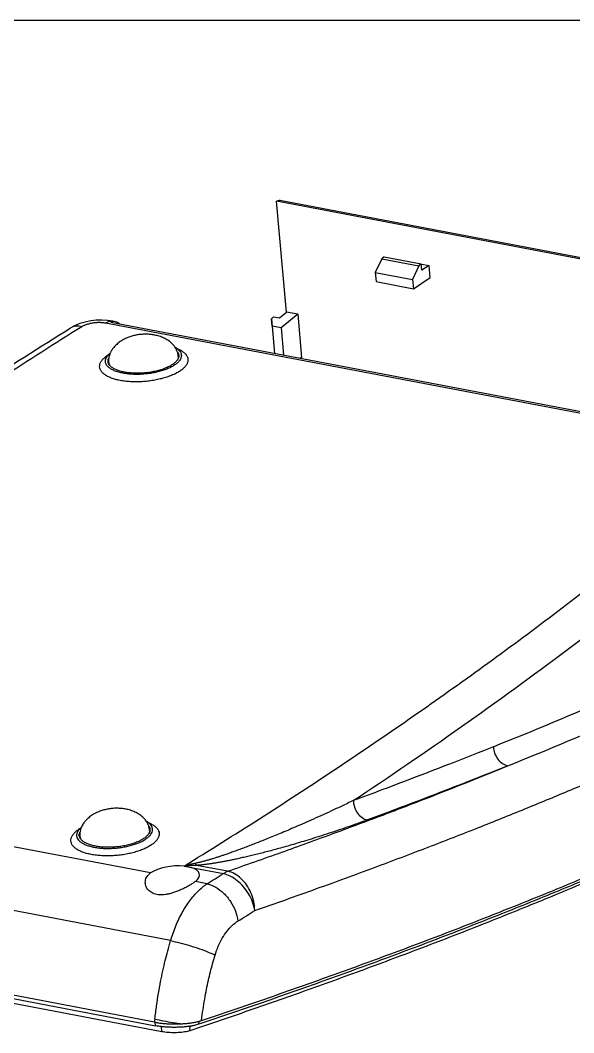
# Model space of a CAD drawing. Header units: millimetres. Extents: x -2947 to 97, y -3022 to 322.
# Drawn here: x -1306.6 to -1244.1, y -1803.6 to -1689.4 of the extents above; entities that cross this region are included whole.
import ezdxf

# ---------------------------------------------------------------- set-up
doc = ezdxf.new("R2010")
doc.units = ezdxf.units.MM
doc.layers.get('0').update_dxf_attribs({"linetype": 'CONTINUOUS'})
doc.layers.get('Defpoints').update_dxf_attribs({"linetype": 'CONTINUOUS'})

msp = doc.modelspace()

# ---------------------------------------------------------------- linework, layer by layer
at = {"color": 7}
for p, q in [((-1276.51800547737, -1722.293613745778), (-1277.63842715417, -1709.802608587178)), ((-1206.12425044997, -1723.403624652878), (-1277.63842715417, -1709.802608587178)), ((-1205.59448125327, -1723.333039127278), (-1277.10030680267, -1709.733611336678)), ((-1265.52651407797, -1716.057419936278), (-1265.79155554487, -1716.276172614478)), ((-1265.52651407797, -1716.057419936278), (-1261.31979780117, -1716.857479704778)), ((-1265.79155554487, -1716.276172614478), (-1266.50764227237, -1717.813581029978)), ((-1265.79155554487, -1716.276172614478), (-1261.58483926817, -1717.076232382978)), ((-1261.58483926817, -1717.076232382978), (-1262.30092599557, -1718.613640798478)), ((-1261.31979780117, -1716.857479704778), (-1261.58483926817, -1717.076232382978)), ((-1261.25472611007, -1717.582930530278), (-1261.31979780117, -1716.857479704778)), ((-1261.31775780097, -1716.880222618478), (-1260.44894680347, -1717.045458560278)), ((-1260.44894680347, -1717.045458560278), (-1261.25472611007, -1717.582930530278)), ((-1260.32686301227, -1718.406507972478), (-1260.44894680347, -1717.045458560278)), ((-1266.50764227237, -1717.813581029978), (-1266.41373100437, -1718.860549467178)), ((-1266.50764227237, -1717.813581029978), (-1262.30092599557, -1718.613640798478)), ((-1262.20701472767, -1719.660609235678), (-1260.32686301227, -1718.406507972478)), ((-1266.41373100437, -1718.860549467178), (-1262.20701472767, -1719.660609235678)), ((-1262.30092599557, -1718.613640798478), (-1262.20701472767, -1719.660609235678)), ((-1278.23580743857, -1723.043551088778), (-1277.99281243747, -1722.820605474978)), ((-1277.99281243747, -1722.820605474978), (-1277.31973783317, -1722.948615037978)), ((-1277.31973783317, -1722.948615037978), (-1276.51800547737, -1722.293613745778)), ((-1275.25597329477, -1722.533634966578), (-1277.12668212487, -1724.061971314878)), ((-1275.25597329477, -1722.533634966578), (-1276.51800547737, -1722.293613745778)), ((-1275.25597329477, -1722.533634966578), (-1274.81943542507, -1727.400371209378)), ((-1300.94261104527, -1724.115024104578), (-1300.94296905177, -1724.115247045178)), ((-1300.42843572937, -1723.835686258478), (-1300.94295170257, -1724.115274897078)), ((-1299.83735732657, -1723.595817135978), (-1300.42843572937, -1723.835686258478)), ((-1299.23375303297, -1723.418996931478), (-1299.83735732657, -1723.595817135978)), ((-1298.61812757317, -1723.296373318178), (-1299.23375303297, -1723.418996931478)), ((-1297.99184060667, -1723.224405527878), (-1298.61812757317, -1723.296373318178)), ((-1297.35693838347, -1723.203294014178), (-1297.99184060667, -1723.224405527878)), ((-1296.71538366107, -1723.236747248678), (-1297.35693838347, -1723.203294014178)), ((-1224.76554900517, -1737.272935500078), (-1296.94250377347, -1723.545868132178)), ((-1296.13775581127, -1723.319195489978), (-1296.71538366107, -1723.236747248678)), ((-1224.82635213687, -1737.052969206678), (-1296.34052884117, -1723.451953140878)), ((-1295.81898767097, -1723.379802757479), (-1296.13797315787, -1723.319136090578)), ((-1278.14725950507, -1723.867871487678), (-1278.23580743857, -1723.043551088778)), ((-1278.23580743857, -1723.043551088778), (-1277.88432298867, -1726.962070489378)), ((-1278.14725950507, -1723.867871487678), (-1277.86946165177, -1726.964896911978)), ((-1277.12668212487, -1724.061971314878), (-1278.14725950507, -1723.867871487678)), ((-1277.12668212487, -1724.061971314878), (-1276.84888427157, -1727.158996739178)), ((-1288.74238291147, -1727.235484677478), (-1288.72181213047, -1727.424106631878)), ((-1274.81943542507, -1727.400371209378), (-1274.99592544107, -1727.511404107678)), ((-1296.59316047057, -1727.939685920278), (-1296.58012156037, -1728.124885139678)), ((-1291.85598533447, -1785.546945907378), (-1362.53173596797, -1772.105386986878)), ((-1289.59688233657, -1793.176987701578), (-1372.53416110717, -1777.403450804678)), ((-1291.99176193197, -1780.694213648778), (-1291.97119115097, -1780.882835603278)), ((-1299.84253949107, -1781.398414891678), (-1299.82950058087, -1781.583614111078)), ((-1288.08258190217, -1784.769421262478), (-1288.06979094307, -1784.770810569778)), ((-1287.26968869157, -1784.931399456078), (-1283.65462534757, -1785.618934947378)), ((-1283.17244321187, -1785.351514084778), (-1286.67077024917, -1784.686176105678)), ((-1291.43744652517, -1802.368440052878), (-1374.31236983237, -1786.606765718778)), ((-1285.48011949117, -1786.759548188078), (-1286.81084298697, -1786.506462821179)), ((-1374.12106583127, -1787.024398182378), (-1291.31220387957, -1802.773508551078)), ((-1290.59222197007, -1803.445372206978), (-1373.46127662437, -1787.684813934978)), ((-1291.31220391337, -1802.773508544578), (-1291.32640977527, -1802.387079070178)), ((-1290.59222197007, -1803.445372206978), (-1290.61311843137, -1802.876944287478)), ((-1287.44151007677, -1803.336270160478), (-1287.39775832927, -1802.825915271978)), ((-1286.41511081497, -1802.599026474278), (-1286.38711173387, -1802.266670857278))]:
    msp.add_line(p, q, dxfattribs=at)
for centre, radius, start, end in [((-1294.57321598517, -1730.355321779978), 3.83725102, 122.4130767222973, 126.0732643729017), ((-1290.71900452037, -1727.425774981478), 1.9858418977, 5.12585691359584, 5.498489992105215), ((-1294.61410973387, -1727.775158820278), 1.9859596381, 184.7527572953971, 185.125383278201), ((-1450.04207628387, -1280.102189373278), 529.1834382675, 291.8390441011991, 293.4350016259016), ((-1447.36433142317, -1288.682620404778), 522.8324485561, 291.9950505740033, 293.6102684407999), ((-1297.82259500567, -1783.814050751278), 3.8372510201, 122.4130767224022, 126.0732643729007), ((-1293.96838355337, -1780.884503953978), 1.9858419102, 5.125856914197332, 5.498489990400354), ((-1297.86348877807, -1781.233887793678), 1.9859596144, 184.7527572931949, 185.1253832803999), ((-1288.26783572617, -1786.476833908978), 1.7174332374, 83.8076463393992, 84.04228609690053), ((-1601.53403827757, -1278.900029403878), 598.1733614931, 301.8950565999017, 302.1012368113971), ((-1599.83624344287, -1280.246374119478), 601.5411144820999, 301.8952098948, 302.1073643306964), ((-1240.92964138007, -1811.570101886478), 51.339142394, 169.2744692078947, 169.6749229861957)]:
    msp.add_arc(centre, radius, start, end, dxfattribs=at)
for centre, major_axis, ratio, start_param, end_param in [((-1277.66719686417, -1712.679570910678), (0.5692617308999999, 2.945504872399999), 0.5201961893, 0.001536458, 0.3381167014000001), ((-1296.36053596507, -1726.330581988178), (0.5350058779, 2.951994407600001), 0.5045504219, 5.9474316304, 6.6153918019), ((-1289.39126252287, -1786.068923802478), (3.0403694586, 0.3608611679), 0.4215807445, 1.0789650985, 2.4643606292), ((-1289.39126252287, -1786.068923802478), (3.0403694586, 0.3608611679), 0.4215807445, 5.6739496375, 7.0328791407)]:
    msp.add_ellipse(centre, major_axis=major_axis, ratio=ratio, start_param=start_param, end_param=end_param, dxfattribs=at)
for points, start_tangent, end_tangent in [([(-1299.60115708027, -1723.941400341778), (-1317.60804720057, -1735.622376588378), (-1333.57775310697, -1746.872924273678), (-1348.54096010587, -1758.338369709178), (-1363.04909583407, -1770.512403766778)], (-0.8489389444530727, -0.5284909352022065), (-0.75034111252771, -0.661050841350859)), ([(-1360.95509120547, -1767.649520014278), (-1356.74235268977, -1764.085650250478), (-1348.32899298027, -1757.249878536778), (-1339.55347527847, -1750.478506106978), (-1330.42130675307, -1743.775475239878), (-1320.93816729187, -1737.144668803778), (-1311.10991087047, -1730.589916049478), (-1300.94261104527, -1724.115024104578)], (0.7589582163184188, 0.6511393290861521), (0.8489389444515735, 0.5284909352046149)), ([(-1299.60115708027, -1723.941400341778), (-1300.30208430327, -1723.893605277178), (-1300.91653075617, -1724.099157278278), (-1300.94259773197, -1724.115045433678)], (-0.9719585163208545, 0.2351523815557975), (-0.848309130099883, -0.529501293472622)), ([(-1296.94250377347, -1723.545868132178), (-1297.32054960877, -1723.495931939178), (-1297.73144188987, -1723.483107881378), (-1298.15512640637, -1723.508306896878), (-1298.57224643777, -1723.570397621378), (-1298.96386109777, -1723.666525588478), (-1299.31241604127, -1723.792315632878), (-1299.60115708027, -1723.941400341778)], (-0.9824118656170905, 0.1867268761982263), (-0.8489882880273856, -0.5284116641334943)), ([(-1296.94250377347, -1723.545868132178), (-1296.43519861627, -1723.317484069078), (-1296.13836010347, -1723.321236795778)], (0.8077525518878967, 0.5895216831623675), (0.983475049140635, -0.1810437176977581)), ([(-1288.74230002937, -1727.235492565678), (-1288.76373134277, -1727.078573647478), (-1288.80252546457, -1726.904889034778), (-1288.85718565827, -1726.732945267678), (-1288.92797313807, -1726.563078686878), (-1289.01525262927, -1726.395647500278), (-1289.11946395397, -1726.231105230678), (-1289.24110479567, -1726.070010049378), (-1289.38086292567, -1725.912878080978), (-1289.53944790987, -1725.760437464678), (-1289.71694811967, -1725.614080385178), (-1289.91309428787, -1725.475328226078), (-1290.13033278137, -1725.344020850278), (-1290.37088738587, -1725.220976913078), (-1290.62609410917, -1725.111905657178), (-1290.88350647217, -1725.021107710278), (-1291.13612080597, -1724.948556938378), (-1291.38387194667, -1724.891819450878), (-1291.62779120227, -1724.848855884678), (-1291.86861374107, -1724.818251878278), (-1292.10733397217, -1724.798982377078), (-1292.34494663387, -1724.790393292878), (-1292.58246750097, -1724.792151511878), (-1292.81959098847, -1724.804126169778), (-1293.05485639317, -1724.826113872578), (-1293.28862988617, -1724.858058396678), (-1293.52127121857, -1724.900075586478), (-1293.75317655917, -1724.952472391378), (-1293.98449539577, -1725.015692705878), (-1294.21536900077, -1725.090374347878), (-1294.44735935887, -1725.177976364078), (-1294.68156777497, -1725.280418642378), (-1294.91830714997, -1725.399984732278), (-1295.15767956837, -1725.539722159778), (-1295.39260481487, -1725.698774731878)], (-0.0958190534523524, 0.9953987688336243), (-0.8077509619011276, -0.5895238617289408)), ([(-1295.39261824667, -1725.698784535678), (-1295.59243330567, -1725.855008436178), (-1295.77699623707, -1726.020915233978), (-1295.94122057337, -1726.191206687178), (-1296.08565959417, -1726.364789507478), (-1296.21092385267, -1726.540728733078), (-1296.31763649037, -1726.718218621278), (-1296.35566733287, -1726.790283368578)], (-0.8077488869206545, -0.5895267048051716), (-0.4523212684165905, -0.8918550723845253)), ([(-1289.09170954907, -1726.264628015378), (-1288.97025642437, -1726.337415152278), (-1288.71130965307, -1726.536571752178), (-1288.52619429127, -1726.753857357578), (-1288.49344754587, -1726.807830018978)], (0.8723657084682404, -0.4888538336647317), (0.4900662557116809, -0.8716851868723784)), ([(-1288.86449801087, -1726.413482260978), (-1288.54775084427, -1726.558557928378), (-1288.20880387237, -1726.765228328178), (-1287.94543544457, -1726.993947690978), (-1287.76215186767, -1727.240802565278), (-1287.66208917467, -1727.501569195578), (-1287.64695946587, -1727.771785792478), (-1287.71702161487, -1728.046828875278), (-1287.87107683867, -1728.321992380478), (-1288.10648920997, -1728.592568184178), (-1288.41923075757, -1728.853926659378)], (0.926983434641822, -0.3751022685877161), (-0.8077525918726698, -0.5895216283759095)), ([(-1288.41923075757, -1728.853926659378), (-1288.80395038697, -1729.101595890078), (-1289.25406543867, -1729.331338187178), (-1289.76187431937, -1729.539222596278), (-1290.31868827837, -1729.721692157378), (-1290.91498007427, -1729.875624765678), (-1291.54054698927, -1729.998386591778), (-1292.18468539987, -1730.087877146578), (-1292.83637391947, -1730.142565221978), (-1293.48446197667, -1730.161515089878), (-1294.11786060527, -1730.144402512778), (-1294.72573217897, -1730.091520291478), (-1295.29767584667, -1730.003773255578), (-1295.82390549367, -1729.882662781178), (-1296.29541718477, -1729.730261102078), (-1296.70414322427, -1729.549175853278), (-1297.04309019617, -1729.342505453478), (-1297.30645862397, -1729.113786090578), (-1297.48974220077, -1728.866931216278), (-1297.58980489387, -1728.606164586078), (-1297.60493460267, -1728.335947989078), (-1297.53487245367, -1728.060904906278), (-1297.38081722987, -1727.785741401178), (-1297.14540485857, -1727.515165597478), (-1296.83266331097, -1727.253807122178)], (-0.8077525918690895, -0.5895216283808152), (0.8077525918690895, 0.5895216283808152)), ([(-1289.05697480467, -1728.197830172678), (-1289.40353927487, -1728.419762130378), (-1289.81104022647, -1728.624742819778), (-1290.27188668777, -1728.808953838678), (-1290.77749396107, -1728.968963684078), (-1291.31844353967, -1729.101791675578), (-1291.88465855627, -1729.204963478778), (-1292.46559149657, -1729.276557198378), (-1293.05042067897, -1729.315239178678), (-1293.62825184237, -1729.320288847678), (-1294.18832108547, -1729.291612139578), (-1294.72019537797, -1729.229743247278), (-1295.21396690827, -1729.135834670978), (-1295.66043764677, -1729.011635749978), (-1296.05129068857, -1728.859460075078), (-1296.37924518097, -1728.682142391178), (-1296.63819195227, -1728.482985791278), (-1296.82330731407, -1728.265700185878), (-1296.93114291737, -1728.034333194878), (-1296.95968998907, -1727.793194747478), (-1296.91425100087, -1727.563157990278)], (-0.8077525918659372, -0.5895216283851347), (0.3266482761230754, 0.945145969523133)), ([(-1296.91425100087, -1727.563157990278), (-1296.90841675107, -1727.546776796678), (-1296.77827832687, -1727.299669642678)], (0.3266482760308516, 0.9451459695550062), (0.5659980881955136, 0.8244065527147534)), ([(-1296.77827832687, -1727.299669642678), (-1296.57169894907, -1727.056476424178), (-1296.42321108267, -1726.923005012978)], (0.565998088386989, 0.8244065525832958), (0.7712455558545199, 0.636537738531387)), ([(-1296.65875570967, -1727.867111653178), (-1296.65938322677, -1727.859683542978), (-1296.63422287347, -1727.609941748178), (-1296.58657924027, -1727.479867547578)], (-0.08980944770321192, 0.9959589665760552), (0.4155857160240976, 0.9095540185369629)), ([(-1296.35566733287, -1726.790283368578), (-1296.40643442927, -1726.896619923378), (-1296.47790994897, -1727.075400480878), (-1296.53255900897, -1727.253982308578), (-1296.57085685777, -1727.431885499578), (-1296.59323824727, -1727.608745187978), (-1296.60006610857, -1727.784212978378), (-1296.59324068217, -1727.939707821778)], (-0.4523212683827743, -0.8918550724016756), (0.08285662371743217, -0.9965614782371169)), ([(-1288.69074589567, -1727.152445890278), (-1288.69011837857, -1727.159874000478), (-1288.71527873187, -1727.409615795278), (-1288.82888714847, -1727.661595065478), (-1289.02840580387, -1727.910183010578), (-1289.30937778127, -1728.149826586578)], (0.08980944782228326, -0.9959589665653181), (-0.8077525918832783, -0.5895216283613742)), ([(-1288.49344754587, -1726.807830018978), (-1288.41835868787, -1726.985224348578), (-1288.38981161627, -1727.226362795978), (-1288.44108485427, -1727.472780746778), (-1288.57122327847, -1727.719887900778), (-1288.77780265617, -1727.963081119278), (-1289.05697480467, -1728.197830172678)], (0.4900662556941658, -0.8716851868822254), (-0.807752591861736, -0.589521628390891)), ([(-1288.74135536427, -1727.248374340878), (-1288.74796813897, -1727.423559038478), (-1288.83363745407, -1727.673776454378)], (0.08729436748145007, -0.996182560279999), (-0.4594739087774013, -0.8881912672126518)), ([(-1288.83130192957, -1726.783321130678), (-1288.75396812917, -1726.917948499978), (-1288.69074589567, -1727.152445890278)], (0.571741535420265, -0.8204337978626172), (0.08980944788654961, -0.995958966559523)), ([(-1289.30937778127, -1728.149826586578), (-1289.66552663077, -1728.375172552078), (-1290.08889657577, -1728.581187050578), (-1290.57003023117, -1728.763268058478), (-1291.09817986617, -1728.917348187078), (-1291.66154749067, -1729.039985540878), (-1292.24754840287, -1729.128440604078), (-1292.84309231087, -1729.180737436678), (-1293.43487574767, -1729.195707813878), (-1294.00967924927, -1729.173017322278), (-1294.55466265527, -1729.113172829778), (-1295.05765193687, -1729.017511163578), (-1295.50741114487, -1728.888169247178), (-1295.89389340167, -1728.728036365278), (-1296.20846533217, -1728.540689621878), (-1296.44409991947, -1728.330314033578), (-1296.59553347607, -1728.101609043478), (-1296.65875570967, -1727.867111653178)], (-0.8077525918708125, -0.5895216283784545), (-0.08980944785338699, 0.9959589665625135)), ([(-1296.59187764187, -1727.952553627578), (-1296.57691092847, -1728.046846835178), (-1296.46321634117, -1728.302179910978)], (0.08730551572829606, -0.9961815833086939), (0.5551270192194516, -0.8317655874899651)), ([(-1268.99170997277, -1777.381790278678), (-1256.78548461177, -1769.035712956278), (-1244.84284605507, -1760.349452901578), (-1232.95665476917, -1751.108731651578), (-1221.18916587217, -1741.265307624578)], (0.8331824244851396, 0.5529982346527561), (0.7545293355913171, 0.6562663192120449)), ([(-1288.08957569427, -1784.768676923878), (-1271.17736506847, -1773.945604588278), (-1255.29231249817, -1762.953623179078), (-1239.59111668967, -1751.139604626178), (-1227.97088024607, -1741.658383947178)], (0.8514055082466235, 0.5245080176005976), (0.7631134084702212, 0.6462645942746371)), ([(-1280.11265525407, -1789.783948365078), (-1273.12822695487, -1787.312312728078), (-1266.61450208957, -1784.928392788378), (-1260.53373979307, -1782.629860991978), (-1254.87302256747, -1780.422708350778), (-1249.63086355317, -1778.317229431178), (-1244.73506967417, -1776.294219584678), (-1239.87516629647, -1774.228676995878), (-1234.71045053717, -1771.966994685078)], (0.9444850016347339, 0.3285545338098935), (0.9136771216482654, 0.4064407919691878)), ([(-1253.18559160387, -1771.307478204778), (-1257.73810908087, -1773.110582057878), (-1261.90339683117, -1774.721408645078), (-1265.66073152277, -1776.143953778678), (-1268.99170997277, -1777.381790278678)], (-0.928123494533419, -0.3722724525063256), (-0.9383479340129642, -0.3456922833006281)), ([(-1253.18559163237, -1771.307478200178), (-1253.04560865277, -1772.042414438478), (-1252.68831972677, -1772.705558005978), (-1252.16476242747, -1773.202180978878), (-1251.54972522987, -1773.461342363978)], (0.02968304703622257, -0.999559361278081), (0.9810214616687651, -0.1938991793311139)), ([(-1283.17244321187, -1785.351514084778), (-1277.05175582997, -1783.199162924578), (-1271.29658287417, -1781.114201928878), (-1265.87753543467, -1779.093911309378), (-1260.78264962157, -1777.141170321278), (-1256.01155059587, -1775.263146215878), (-1251.54971170717, -1773.461336996578)], (0.9449139665470171, 0.3273187984586015), (0.9255994524081896, 0.3785044962766748)), ([(-1251.54971170717, -1773.461336996578), (-1256.11485001737, -1775.273367694378), (-1260.29168258237, -1776.892192141578), (-1264.05943915017, -1778.321822582078), (-1267.39965400237, -1779.565838491778)], (-0.9278448581772103, -0.3729663780478242), (-0.9380989415504059, -0.3463674001143991)), ([(-1268.99170997167, -1777.381790277978), (-1270.30105621037, -1778.008184946278), (-1271.51920582267, -1778.578299604378), (-1272.66163322367, -1779.102115936178), (-1273.74419389747, -1779.588858897578), (-1274.77095122747, -1780.041831773878), (-1275.72638806047, -1780.455652390078), (-1276.61222814357, -1780.832563170478), (-1277.43403094067, -1781.176231719578), (-1278.19763246237, -1781.490196678578), (-1278.90925516897, -1781.777933290978), (-1279.57547027227, -1782.042848964878), (-1280.20327202557, -1782.288317213678), (-1280.80042258237, -1782.517804750178), (-1281.37450374617, -1782.734492020078), (-1281.92746742277, -1782.939271253978), (-1282.45279090627, -1783.129918306178), (-1282.94273392587, -1783.303969903578), (-1283.38813691697, -1783.458723530078), (-1283.78196494087, -1783.592499203978), (-1284.13204222807, -1783.708735754178), (-1284.45628441487, -1783.813892126378), (-1284.77258356217, -1783.913879784078), (-1285.09347043517, -1784.012360598278), (-1285.41817242737, -1784.108528517178), (-1285.74651702667, -1784.201587475678), (-1286.08343368087, -1784.291772945378), (-1286.43551186887, -1784.378749357378), (-1286.81091572887, -1784.460330977578)], (-0.90015154687181, -0.4355768504687638), (-0.980890192987283, -0.1945621476581984)), ([(-1268.99170953107, -1777.381790351278), (-1268.85866652957, -1778.121773858778), (-1268.51170467967, -1778.792950821478), (-1268.00082572467, -1779.298595855278), (-1267.39965400767, -1779.565838893578)], (0.0228725800867922, -0.999738388319751), (0.9779446657012533, -0.2088641444251834)), ([(-1291.99167904997, -1780.694221536978), (-1292.01311036327, -1780.537302618878), (-1292.05190448507, -1780.363618006078), (-1292.10656467887, -1780.191674238978), (-1292.17735215867, -1780.021807658278), (-1292.26463164987, -1779.854376471578), (-1292.36884297457, -1779.689834201978), (-1292.49048381617, -1779.528739020778), (-1292.63024194627, -1779.371607052278), (-1292.78882693037, -1779.219166435978), (-1292.96632714017, -1779.072809356478), (-1293.16247330837, -1778.934057197378), (-1293.37971180197, -1778.802749821578), (-1293.62026640637, -1778.679705884378), (-1293.87547312977, -1778.570634628478), (-1294.13288549267, -1778.479836681578), (-1294.38549982657, -1778.407285909678), (-1294.63325096717, -1778.350548422178), (-1294.87717022287, -1778.307584855978), (-1295.11799276157, -1778.276980849678), (-1295.35671299267, -1778.257711348378), (-1295.59432565437, -1778.249122264178), (-1295.83184652157, -1778.250880483278), (-1296.06897000897, -1778.262855141078), (-1296.30423541377, -1778.284842843878), (-1296.53800890667, -1778.316787368078), (-1296.77065023907, -1778.358804557878), (-1297.00255557967, -1778.411201362678), (-1297.23387441637, -1778.474421677278), (-1297.46474802137, -1778.549103319178), (-1297.69673837937, -1778.636705335478), (-1297.93094679547, -1778.739147613678), (-1298.16768617047, -1778.858713703578), (-1298.40705858887, -1778.998451131078), (-1298.64198383547, -1779.157503703178)], (-0.0958190534523524, 0.9953987688336243), (-0.8077509619011276, -0.5895238617289408)), ([(-1298.64199726717, -1779.157513507078), (-1298.84181232617, -1779.313737407578), (-1299.02637525757, -1779.479644205278), (-1299.19059959387, -1779.649935658478), (-1299.33503861477, -1779.823518478778), (-1299.46030287327, -1779.999457704378), (-1299.56701551087, -1780.176947592678), (-1299.60504635337, -1780.249012339878)], (-0.8077488869206545, -0.5895267048051716), (-0.4523212684165905, -0.8918550723845253)), ([(-1291.74282656637, -1780.266558990278), (-1291.77557331177, -1780.212586328878), (-1291.96068867357, -1779.995300723578), (-1292.21963544487, -1779.796144123578), (-1292.34108856957, -1779.723356986778)], (-0.4900662557116809, 0.8716851868723784), (-0.8723657084682404, 0.4888538336647317)), ([(-1292.11387703137, -1779.872211232278), (-1291.79712986487, -1780.017286899678), (-1291.45818289287, -1780.223957299478), (-1291.19481446507, -1780.452676662378), (-1291.01153088827, -1780.699531536578), (-1290.91146819527, -1780.960298166878), (-1290.89633848647, -1781.230514763878), (-1290.96640063537, -1781.505557846578), (-1291.12045585927, -1781.780721351778), (-1291.35586823047, -1782.051297155478), (-1291.66860977807, -1782.312655630678)], (0.926983434641822, -0.3751022685877161), (-0.8077525918726698, -0.5895216283759095)), ([(-1267.39965400237, -1779.565838491778), (-1268.73693838037, -1780.050704191878), (-1269.98950610247, -1780.489232884378), (-1271.17147090777, -1780.889675295578), (-1272.29798031807, -1781.259498908278), (-1273.37233588537, -1781.601532811378), (-1274.37737804487, -1781.912044964878), (-1275.31396067287, -1782.193075032978), (-1276.18712046337, -1782.447680444878), (-1277.00234351587, -1782.678764360678), (-1277.76567184427, -1782.889127131478), (-1278.48365994667, -1783.081463886678), (-1279.16345706617, -1783.258388305678), (-1279.81319268377, -1783.422519703878), (-1280.44096424057, -1783.576204990378), (-1281.04884123637, -1783.720115626678), (-1281.62955608837, -1783.852741883378), (-1282.17432068597, -1783.972481208778), (-1282.67253478197, -1784.077666167178), (-1283.11571301417, -1784.167434524678), (-1283.51200655147, -1784.244389505878), (-1283.88126802567, -1784.313005293678), (-1284.24380056137, -1784.377179765578), (-1284.61426352417, -1784.439133061778), (-1284.99231495187, -1784.498106356778), (-1285.37847452557, -1784.553267562478), (-1285.77965178837, -1784.604201009478), (-1286.20573324967, -1784.649642791778), (-1286.67077024917, -1784.686176105678)], (-0.9380982501882473, -0.3463692725888781), (-0.9980966612049872, -0.06166891349340438)), ([(-1291.66860977807, -1782.312655630678), (-1292.05332940757, -1782.560324861478), (-1292.50344445927, -1782.790067158578), (-1293.01125333997, -1782.997951567578), (-1293.56806729887, -1783.180421128678), (-1294.16435909477, -1783.334353737078), (-1294.78992600977, -1783.457115563078), (-1295.43406442047, -1783.546606117878), (-1296.08575294007, -1783.601294193378), (-1296.73384099727, -1783.620244061278), (-1297.36723962577, -1783.603131484078), (-1297.97511119947, -1783.550249262878), (-1298.54705486727, -1783.462502226978), (-1299.07328451417, -1783.341391752578), (-1299.54479620527, -1783.188990073378), (-1299.95352224477, -1783.007904824578), (-1300.29246921677, -1782.801234424778), (-1300.55583764457, -1782.572515061878), (-1300.73912122137, -1782.325660187678), (-1300.83918391437, -1782.064893557378), (-1300.85431362317, -1781.794676960378), (-1300.78425147427, -1781.519633877678), (-1300.63019625037, -1781.244470372478), (-1300.39478387917, -1780.973894568778), (-1300.08204233157, -1780.712536093578)], (-0.8077525918690895, -0.5895216283808152), (0.8077525918690895, 0.5895216283808152)), ([(-1300.16363002137, -1781.021886961578), (-1300.20906900957, -1781.251923718778), (-1300.18052193797, -1781.493062166278), (-1300.07268633457, -1781.724429157278), (-1299.88757097277, -1781.941714762578), (-1299.62862420147, -1782.140871362478), (-1299.30066970917, -1782.318189046378), (-1298.90981666737, -1782.470364721278), (-1298.46334592877, -1782.594563642378), (-1297.96957439857, -1782.688472218578), (-1297.43770010597, -1782.750341110978), (-1296.87763086287, -1782.779017818978), (-1296.29979969947, -1782.773968149978), (-1295.71497051707, -1782.735286169678), (-1295.13403757677, -1782.663692450078), (-1294.56782256017, -1782.560520646878), (-1294.02687298167, -1782.427692655478), (-1293.52126570827, -1782.267682809978), (-1293.06041924697, -1782.083471791178), (-1292.65291829537, -1781.878491101678), (-1292.30635382517, -1781.656559144078)], (-0.3266482761230754, -0.945145969523133), (0.8077525918659372, 0.5895216283851347)), ([(-1300.02765734737, -1780.758398613978), (-1300.15779577157, -1781.005505767978), (-1300.16363002137, -1781.021886961578)], (-0.5659980881955136, -0.8244065527147534), (-0.3266482760308516, -0.9451459695550062)), ([(-1299.67259010327, -1780.381733984378), (-1299.82107796967, -1780.515205395478), (-1300.02765734737, -1780.758398613978)], (-0.7712455558545199, -0.636537738531387), (-0.565998088386989, -0.8244065525832958)), ([(-1299.90813473017, -1781.325840624478), (-1299.90876224727, -1781.318412514378), (-1299.88360189397, -1781.068670719478), (-1299.83595826077, -1780.938596518978)], (-0.08980944770321192, 0.9959589665760552), (0.4155857160240976, 0.9095540185369629)), ([(-1299.60504635337, -1780.249012339878), (-1299.65581344977, -1780.355348894678), (-1299.72728896947, -1780.534129452178), (-1299.78193802947, -1780.712711279878), (-1299.82023587827, -1780.890614470878), (-1299.84261726787, -1781.067474159378), (-1299.84944512917, -1781.242941949678), (-1299.84261970267, -1781.398436793078)], (-0.4523212683827743, -0.8918550724016756), (0.08285662371743217, -0.9965614782371169)), ([(-1291.94012491617, -1780.611174861678), (-1291.93949739907, -1780.618602971778), (-1291.96465775237, -1780.868344766578), (-1292.07826616897, -1781.120324036778), (-1292.27778482447, -1781.368911981878), (-1292.55875680177, -1781.608555557878)], (0.08980944782228326, -0.9959589665653181), (-0.8077525918832783, -0.5895216283613742)), ([(-1292.30635382517, -1781.656559144078), (-1292.02718167677, -1781.421810090578), (-1291.82060229897, -1781.178616872178), (-1291.69046387477, -1780.931509718078), (-1291.63919063677, -1780.685091767278), (-1291.66773770847, -1780.443953319878), (-1291.74282656637, -1780.266558990278)], (0.807752591861736, 0.589521628390891), (-0.4900662556941658, 0.8716851868822254)), ([(-1291.99073438477, -1780.707103312178), (-1291.99734715957, -1780.882288009778), (-1292.08301647467, -1781.132505425678)], (0.08729436748145007, -0.996182560279999), (-0.4594739087774013, -0.8881912672126518)), ([(-1292.08068095017, -1780.242050101978), (-1292.00334714977, -1780.376677471378), (-1291.94012491617, -1780.611174861678)], (0.571741535420265, -0.8204337978626172), (0.08980944788654961, -0.995958966559523)), ([(-1292.55875680177, -1781.608555557878), (-1292.91490565137, -1781.833901523378), (-1293.33827559627, -1782.039916021878), (-1293.81940925167, -1782.221997029778), (-1294.34755888667, -1782.376077158478), (-1294.91092651117, -1782.498714512278), (-1295.49692742347, -1782.587169575478), (-1296.09247133137, -1782.639466408078), (-1296.68425476817, -1782.654436785278), (-1297.25905826977, -1782.631746293578), (-1297.80404167577, -1782.571901801078), (-1298.30703095747, -1782.476240134878), (-1298.75679016547, -1782.346898218478), (-1299.14327242217, -1782.186765336578), (-1299.45784435277, -1781.999418593178), (-1299.69347893997, -1781.789043004878), (-1299.84491249667, -1781.560338014778), (-1299.90813473017, -1781.325840624478)], (-0.8077525918708125, -0.5895216283784545), (-0.08980944785338699, 0.9959589665625135)), ([(-1299.84125666237, -1781.411282598978), (-1299.82628994897, -1781.505575806478), (-1299.71259536177, -1781.760908882278)], (0.08730551572829606, -0.9961815833086939), (0.5551270192194516, -0.8317655874899651)), ([(-1233.60852670177, -1782.338528744278), (-1239.67604295097, -1784.977332622078), (-1245.89906786417, -1787.587053759278), (-1252.27600286087, -1790.167021638178), (-1258.80521941347, -1792.716575200278), (-1265.48511355487, -1795.235082824478), (-1272.31429005387, -1797.722005018178), (-1279.29140671877, -1800.176825567378), (-1286.41511213717, -1802.599026930078)], (-0.9143073842407856, -0.4050209959036349), (-0.9484113362678451, -0.3170424849111558)), ([(-1286.10638784087, -1802.184503691178), (-1278.98991576777, -1799.764090383078), (-1272.01864517697, -1797.310748492278), (-1265.19436350917, -1794.825117322578), (-1258.51880324757, -1792.307836764878), (-1251.99364626387, -1789.759547739078), (-1245.62048068427, -1787.180873299778), (-1239.40085201367, -1784.572435933078), (-1233.33628436557, -1781.934865813878)], (0.9483827850539985, 0.3171278811666066), (0.9143072642001819, 0.4050212668870349)), ([(-1234.69504361837, -1783.101305089278), (-1240.75610533557, -1785.737209208478), (-1246.97249085237, -1788.343956558678), (-1253.34261087477, -1790.920858395278), (-1259.86491992797, -1793.467368086778), (-1266.53757752697, -1795.982812278578), (-1273.35887848137, -1798.466499736978), (-1280.32746571207, -1800.917860402978), (-1287.44151208507, -1803.336269473478)], (-0.9143123261901802, -0.4050098396047948), (-0.9484307828677407, -0.3169843057769336)), ([(-1286.81091572887, -1784.460330977578), (-1287.21359876787, -1784.545791310878), (-1287.63761752867, -1784.648243774578), (-1288.08258190807, -1784.769421194778)], (-0.9809975769457423, -0.1940199835753583), (-0.9609189110680019, -0.2768299953976907)), ([(-1286.81091571837, -1784.460330870278), (-1286.76511892597, -1784.551511352178), (-1286.71827188497, -1784.627014276578), (-1286.67078562647, -1784.686177191178)], (0.4156657104151433, -0.9095174639252805), (0.6842089912935615, -0.7292859907012113)), ([(-1292.45076425567, -1786.483003525778), (-1292.44723607027, -1786.452913577478), (-1292.38127043097, -1786.189070467278), (-1292.25614503237, -1785.945038927978), (-1292.07694915187, -1785.728240477278), (-1291.85598533447, -1785.546945907378)], (0.1036908317259813, 0.9946095773799758), (0.8247536183514523, 0.5654922360352853)), ([(-1286.67076519727, -1784.686177066478), (-1287.11402507327, -1784.698638186978), (-1287.58054068147, -1784.726161682078), (-1288.06981324847, -1784.770807938778)], (-0.9999167007700782, -0.01290703378324128), (-0.9942451443092443, -0.1071288617389835)), ([(-1288.06981324847, -1784.770807938778), (-1287.93977389297, -1784.786631535378), (-1287.81281844007, -1784.805444001478), (-1287.68944851787, -1784.827132910578)], (0.994138789219348, -0.108111367438808), (0.9823908752369954, -0.1868372774664901)), ([(-1287.68944851787, -1784.827132910578), (-1287.47175403067, -1784.874619147578), (-1287.26968869157, -1784.931399456078)], (0.9823908752235093, -0.1868372775373998), (0.9532281108098921, -0.3022518300388007)), ([(-1283.65462506477, -1785.618935001178), (-1283.49447534107, -1785.513996548178), (-1283.33353404587, -1785.424789922778), (-1283.17221854637, -1785.351556813078)], (0.8168418978016821, 0.5768616073164745), (0.9272378019676142, 0.3744730412222858)), ([(-1280.11265541037, -1789.783948341278), (-1280.36117084617, -1788.825708983178), (-1280.79090225577, -1787.922621019478), (-1281.37911410757, -1787.102234226778), (-1282.08778150577, -1786.416659825778), (-1282.87562400537, -1785.907457388378), (-1283.65425835557, -1785.618704952278)], (-0.1461148478114629, 0.9892676337822), (-0.9727100400427594, 0.2320240892666389)), ([(-1280.11265531777, -1789.783948364278), (-1280.22647938977, -1788.748950803978), (-1280.53872422437, -1787.777202796778), (-1281.02895004027, -1786.899014398578), (-1281.66519273407, -1786.171789315678), (-1282.40907052887, -1785.640691314078), (-1283.17280094547, -1785.351639051778)], (-0.007231515341352802, 0.9999738522510815), (-0.9752296319404606, 0.221194857501873)), ([(-1291.16301434107, -1787.980902742078), (-1291.44289070137, -1787.907248009278), (-1291.69794133107, -1787.796981298978), (-1291.92478949207, -1787.650471694678), (-1292.12188915127, -1787.465970267378), (-1292.28210843827, -1787.244432530978), (-1292.39502995237, -1786.992797297878), (-1292.45147525437, -1786.724500637778), (-1292.45076425567, -1786.483003525778)], (-0.9823908752368323, 0.1868372774673473), (0.1036908317195732, 0.9946095773806439)), ([(-1286.81084298697, -1786.506462821179), (-1287.05562401937, -1786.683520512978), (-1287.35796013887, -1786.876770105078), (-1287.70778666197, -1787.077843967078), (-1288.09720879987, -1787.280033110878), (-1288.51268411997, -1787.473383596978), (-1288.94337831167, -1787.649281773478), (-1289.37391210047, -1787.797728672078), (-1289.78670518737, -1787.910309643378), (-1290.17182183787, -1787.984047548078), (-1290.52776141937, -1788.019667378878), (-1290.85877355587, -1788.018412052978), (-1291.16301434107, -1787.980902742078)], (-0.7889983795256221, -0.6143952775745775), (-0.9823908752345172, 0.1868372774795206)), ([(-1289.59688233657, -1793.176987701578), (-1289.01861844837, -1791.523713248978), (-1288.29257206477, -1790.010134115378), (-1287.44179571057, -1788.683991882078), (-1286.49422981177, -1787.588764630578), (-1285.48011949117, -1786.759548188078)], (0.2801033550618256, 0.9599698487364635), (0.8337355682372835, 0.5521639269782608)), ([(-1285.48011948967, -1786.759548187078), (-1284.51590190457, -1787.155317452778), (-1283.61015213227, -1787.846829301178), (-1282.84576357577, -1788.770797190678), (-1282.29269238657, -1789.842660412578), (-1282.00155514137, -1790.964323010578)], (0.971932723885205, -0.2352589642098378), (0.1328897237218138, -0.9911308295725342)), ([(-1284.58601673127, -1794.806265698078), (-1284.22759883377, -1793.814255452178), (-1283.77406785317, -1792.907164047778), (-1283.23988586847, -1792.113305818878), (-1282.64271463507, -1791.458736857978), (-1282.00155513517, -1790.964323011778)], (0.286896856969499, 0.9579614780673714), (0.8489412274750289, 0.5284872678628989)), ([(-1291.37188724287, -1802.015659251278), (-1291.18538939347, -1800.517820369878), (-1290.96819420167, -1799.109963665978), (-1290.72788569587, -1797.791979165378), (-1290.47199221617, -1796.566371955878), (-1290.20771765437, -1795.435433947078), (-1289.92499027017, -1794.338170084778), (-1289.59688230917, -1793.176987706778)], (0.1085247222892645, 0.9940937504340513), (0.2834746962349444, 0.9589797164666759)), ([(-1289.59686629317, -1793.176983512078), (-1288.54818025607, -1793.423706893478), (-1287.42892245897, -1793.738400734678), (-1286.33479719307, -1794.094156536678), (-1285.35935974347, -1794.460554715678), (-1284.58601676557, -1794.806265691678)], (0.9788985209140286, -0.204346973925055), (0.893883568671164, -0.448299192124751)), ([(-1286.10638742737, -1802.184503551278), (-1285.94372114657, -1800.940708505678), (-1285.75649059467, -1799.770260324778), (-1285.55078399297, -1798.673288945378), (-1285.33263300127, -1797.651719997578), (-1285.10736942527, -1796.705539274678), (-1284.86588325117, -1795.783159496778), (-1284.58601673127, -1794.806265698078)], (0.1149898629641866, 0.9933666651420702), (0.2868229740712752, 0.9579836019185864)), ([(-1291.43744652517, -1802.368440052878), (-1291.02877763197, -1802.437040643178), (-1290.59230246837, -1802.492582390978), (-1290.13759060777, -1802.533752383878), (-1289.67442879277, -1802.559954072178), (-1289.20965790787, -1802.571266986678), (-1288.74137981077, -1802.567828542678), (-1288.26956176757, -1802.549038648378)], (0.9823908752352302, -0.1868372774757715), (0.9983989856094689, 0.05656381824084406)), ([(-1291.37188698437, -1802.015659234478), (-1290.39527573767, -1802.223158616778), (-1289.33523991717, -1802.405450884778), (-1288.26956176757, -1802.549038648378)], (0.9731661232343914, -0.2301036648750842), (0.9933880138898394, -0.1148052867249598)), ([(-1286.41511213717, -1802.599026930078), (-1286.72506157517, -1802.690147299978), (-1287.07370407507, -1802.769476041678), (-1287.45461435937, -1802.835817658778), (-1287.86313834907, -1802.888376179678), (-1288.29277241577, -1802.926492706578), (-1288.73658806347, -1802.949458636078), (-1289.18700501547, -1802.957176239078), (-1289.63664091807, -1802.949542615978), (-1290.07956344897, -1802.926985838078), (-1290.50958604497, -1802.889817928778), (-1290.92275264737, -1802.838443100178), (-1291.31220387957, -1802.773508551078)], (-0.948411336266321, -0.3170424849157149), (-0.9823908752319505, 0.186837277493016)), ([(-1288.26956176757, -1802.549038648378), (-1287.77860949537, -1802.510008158678), (-1287.30798192307, -1802.453090080978), (-1286.86374753277, -1802.378421219878), (-1286.45961700137, -1802.287917962078), (-1286.10638784087, -1802.184503691178)], (0.9981957864942701, 0.06004308307445381), (0.9483827850611682, 0.3171278811451654)), ([(-1287.44151208507, -1803.336269473478), (-1287.70976927147, -1803.411847140378), (-1288.02138167737, -1803.474019237778), (-1288.36633754097, -1803.520786113378), (-1288.73720717657, -1803.551173778978), (-1289.12061366567, -1803.564156778578), (-1289.50949969307, -1803.559591516478), (-1289.89003181207, -1803.537769601878), (-1290.25480392637, -1803.499239196478), (-1290.59222154607, -1803.445371963678)], (-0.948430782866996, -0.3169843057791616), (-0.982390875204042, 0.1868372776397591))]:
    msp.add_spline(points, degree=3, dxfattribs=dict(at, start_tangent=start_tangent, end_tangent=end_tangent))
at = {"layer": 'Defpoints'}
msp.add_line((-1417.609958033474, -1689.383425708724), (-1160.918681352979, -1689.383425708724), dxfattribs=at)

doc.saveas('drawing.dxf')
